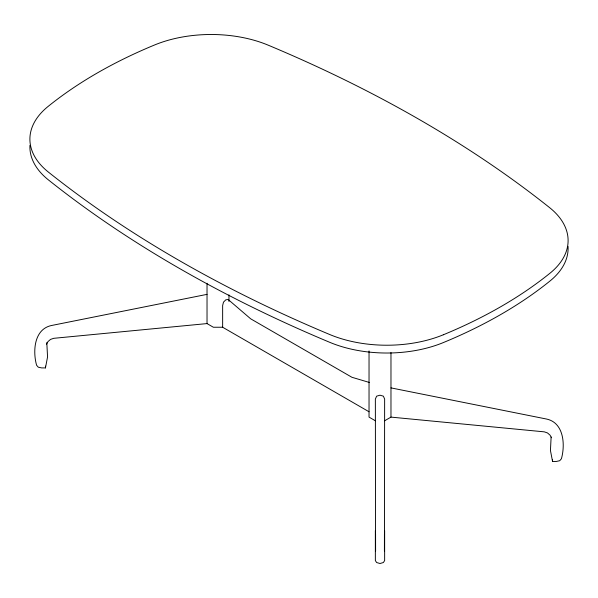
<?xml version="1.0" encoding="UTF-8"?>
<svg xmlns="http://www.w3.org/2000/svg" width="598" height="598" viewBox="0 0 598 598"><rect width="100%" height="100%" fill="white"/><g stroke="black" fill="none" stroke-linecap="round" stroke-linejoin="round"><path stroke-width="0.9" d="M375.357 530.62L375.357 560.58L376.628 562.531L379.999 563.503L383.378 562.531L384.641 560.58L384.641 530.62M551.117 437.063L550.444 450.488L552.552 461.447L556.349 461.447L559.721 460.714L561.41 458.763C565.319 444.845 563.981 422.801 546.647 419.063L390.972 387.885M207.028 294.358L51.353 325.536C34.019 329.266 32.681 351.318 36.59 365.236L38.279 367.187L41.651 367.912L45.448 367.912L47.556 356.954L46.808 342.632M46.502 344.164L47.982 341.608L50.509 339.417L53.678 338.319L207.028 323.585L213.359 327.241L222.643 327.241L369.033 411.76M384.641 420.768L390.972 417.112L544.322 431.853L547.491 432.945L550.018 435.142L551.498 437.699M369.31 382.443L351.945 377.293L250.697 318.831L228.122 299.471L225.805 299.837L223.48 302.147L222.643 305.563L222.643 327.241M375.357 420.768L369.033 417.112L369.033 350.914M552.552 459.66L552.552 461.447M390.972 352.543L390.972 417.112M384.432 534.149L384.432 550.96L384.641 399.09L383.378 396.168L379.999 395.196L376.628 396.168L375.357 399.09L375.574 550.96L375.574 534.149M228.967 294.874L228.967 301.414M207.028 283.258L207.028 323.585M45.448 366.126L45.448 367.912M568.04 246.406A97.242 56.145 0 0 1 549.966 281.023A459.518 265.303 0 0 1 443.395 342.549A97.242 56.145 0 0 1 329.782 342.34A1261.391 728.259 0 0 1 48.393 179.886A97.242 56.145 0 0 1 29.937 145.329M443.395 334.753A459.518 265.303 0 0 0 549.966 273.226A97.242 56.145 0 0 0 549.607 207.633A1261.391 728.259 0 0 0 268.218 45.179A97.242 56.145 0 0 0 154.605 44.97A459.518 265.303 0 0 0 48.034 106.496A97.242 56.145 0 0 0 48.393 172.089A1261.391 728.259 0 0 0 329.782 334.544A97.242 56.145 0 0 0 443.395 334.753"/></g></svg>
